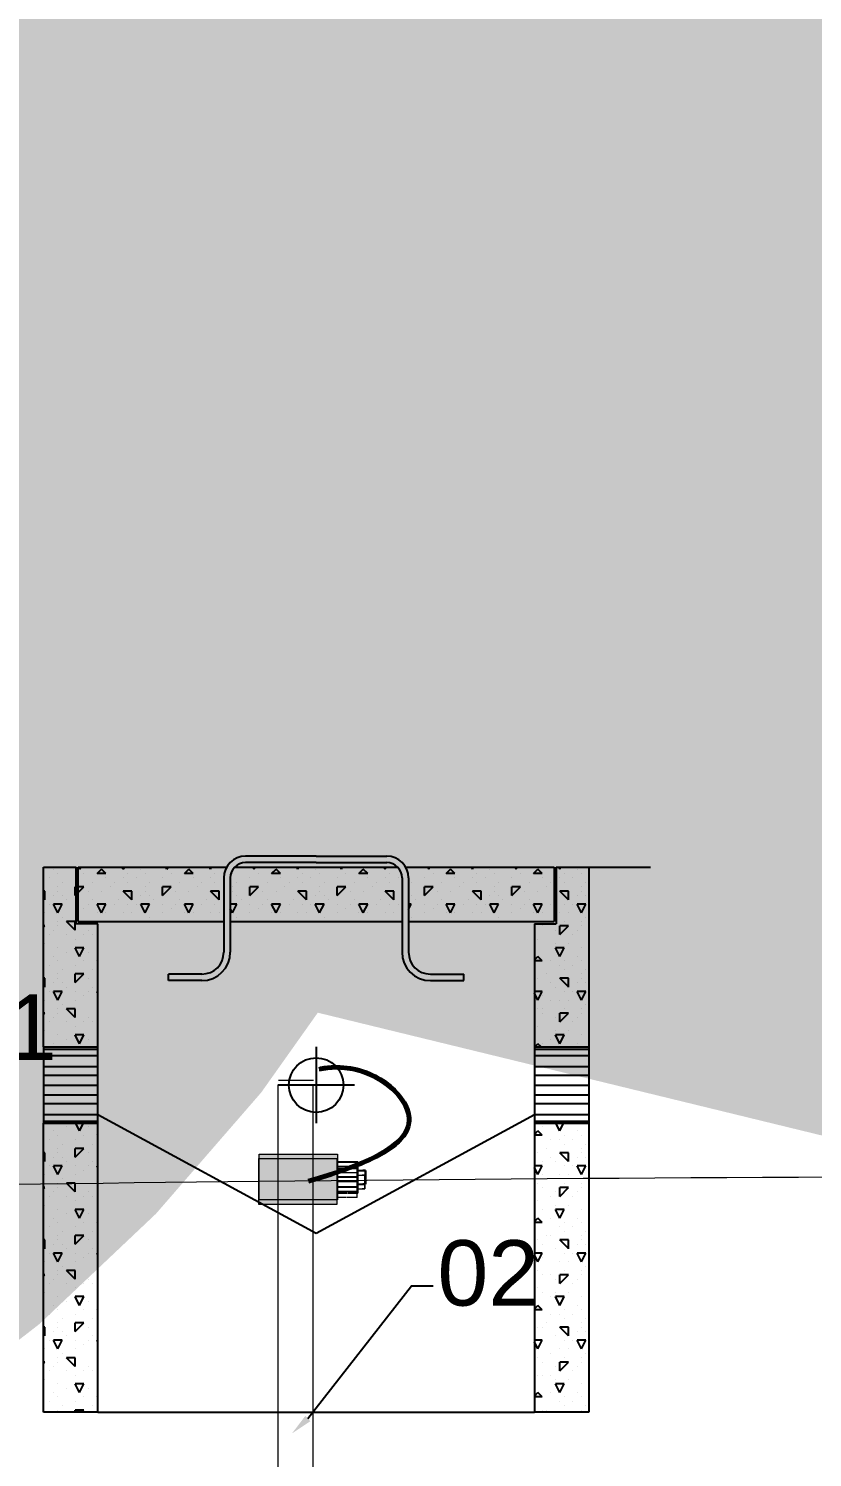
# Model space of a CAD drawing. Header units: inches. Extents: x -3 to 923, y -103 to 154.
# Drawn here: x 616.327 to 616.687, y 55.855 to 56.51 of the extents above; entities that cross this region are included whole.
import ezdxf

# ---------------------------------------------------------------- set-up
doc = ezdxf.new("R2010")
doc.units = ezdxf.units.IN
doc.header["$LTSCALE"] = 10
doc.header["$MEASUREMENT"] = 0
for name, color, linetype in [('Cotas', 1, 'Continuous'), ('DETALHES', 6, 'Continuous'), ('DIMENSIONAMENTO', 5, 'Continuous'), ('PARA-RAIOS', 240, 'Continuous'), ('T2', 4, 'Continuous')]:
    doc.layers.add(name, color=color, linetype=linetype)
doc.styles.add('Arial', font='arial.ttf')
doc.dimstyles.get("Standard").update_dxf_attribs({"dimtxt": 0.18, "dimasz": 0.18, "dimexe": 0.18, "dimexo": 0.0625, "dimgap": 0.09, "dimtad": 0, "dimtih": 1, "dimtoh": 1, "dimdec": 4, "dimzin": 0, "dimdsep": 46, "dimtxsty": 'Standard', "dimcen": 0.09, "dimadec": 0, "dimazin": 0, "dimtfac": 1, "dimtdec": 4, "dimtofl": 0, "dimtmove": 0, "dimatfit": 3, "dimfxl": 0, "dimtolj": 1, "dimtzin": 0, "dimarcsym": 0})

# ---------------------------------------------------------------- blocks, each defined once
blk = doc.blocks.new('DOT')
at = {"layer": 'T2', "color": 0, "linetype": 'ByBlock'}
blk.add_line((-0.5, 0), (-1, 0), dxfattribs=at)
at = {"layer": 'T2', "color": 0, "linetype": 'ByBlock', "const_width": 0.5}
blk.add_lwpolyline([(-0.25, 0, 1), (0.25, 0, 1)], format="xyb", close=True, dxfattribs=at)

msp = doc.modelspace()

# ---------------------------------------------------------------- hatches: boundary and pattern name
at = {"layer": 'DETALHES', "linetype": 'Continuous', "lineweight": 0}
for points in [[(616.43298, 55.99206), (616.46875, 55.99206), (616.46875, 55.97108), (616.43298, 55.97108)], [(616.43319, 55.99416), (616.46896, 55.99416), (616.46896, 55.97318), (616.43319, 55.97318)]]:
    msp.add_hatch(color=240, dxfattribs=at).paths.add_polyline_path(points)

# ---------------------------------------------------------------- linework, layer by layer
at = {"layer": 'Cotas', "color": 4, "linetype": 'Continuous'}
for p, q in [((616.45924, 56.13078), (616.42689, 56.13078)), ((616.45924, 56.12778), (616.42689, 56.12778)), ((616.45924, 56.13078), (616.49158, 56.13078)), ((616.45924, 56.12778), (616.49158, 56.12778)), ((616.33684, 56.12076), (616.33684, 56.12076)), ((616.33884, 56.12476), (616.33884, 56.12476)), ((616.34084, 56.12276), (616.34084, 56.12276)), ((616.34884, 56.12076), (616.34884, 56.12076)), ((616.35084, 56.12476), (616.35033, 56.12578)), ((616.35084, 56.12476), (616.35135, 56.12578)), ((616.35284, 56.12276), (616.35284, 56.12276)), ((616.35884, 56.12276), (616.36084, 56.12476)), ((616.36284, 56.12276), (616.35884, 56.12276)), ((616.36284, 56.12277), (616.36084, 56.12477)), ((616.36284, 56.12076), (616.36284, 56.12076)), ((616.37084, 56.12476), (616.37033, 56.12578)), ((616.37084, 56.12476), (616.37135, 56.12578)), ((616.37084, 56.12076), (616.37084, 56.12076)), ((616.37284, 56.12276), (616.37284, 56.12276)), ((616.37684, 56.12076), (616.37684, 56.12076)), ((616.37884, 56.12476), (616.37884, 56.12476)), ((616.38084, 56.12276), (616.38084, 56.12276)), ((616.38884, 56.12076), (616.38884, 56.12076)), ((616.39084, 56.12476), (616.39033, 56.12578)), ((616.39084, 56.12476), (616.39135, 56.12578)), ((616.39284, 56.12276), (616.39284, 56.12276)), ((616.39884, 56.12276), (616.40084, 56.12476)), ((616.40284, 56.12276), (616.39884, 56.12276)), ((616.40284, 56.12277), (616.40084, 56.12477)), ((616.40284, 56.12076), (616.40284, 56.12076)), ((616.41084, 56.12476), (616.41033, 56.12578)), ((616.41084, 56.12476), (616.41135, 56.12578)), ((616.41084, 56.12076), (616.41084, 56.12076)), ((616.41284, 56.12276), (616.41284, 56.12276)), ((616.41684, 56.12076), (616.41684, 56.12076)), ((616.41689, 56.12078), (616.41689, 56.08669)), ((616.41989, 56.12078), (616.41989, 56.08669)), ((616.42084, 56.12276), (616.42084, 56.12276)), ((616.42884, 56.12076), (616.42884, 56.12076)), ((616.43084, 56.12476), (616.43033, 56.12578)), ((616.43084, 56.12476), (616.43135, 56.12578)), ((616.43284, 56.12276), (616.43284, 56.12276)), ((616.43884, 56.12276), (616.44084, 56.12476)), ((616.44284, 56.12276), (616.43884, 56.12276)), ((616.44284, 56.12277), (616.44084, 56.12477)), ((616.44284, 56.12076), (616.44284, 56.12076)), ((616.45084, 56.12476), (616.45033, 56.12578)), ((616.45084, 56.12476), (616.45135, 56.12578)), ((616.45084, 56.12076), (616.45084, 56.12076)), ((616.45284, 56.12276), (616.45284, 56.12276)), ((616.45684, 56.12076), (616.45684, 56.12076)), ((616.45884, 56.12476), (616.45884, 56.12476)), ((616.46084, 56.12276), (616.46084, 56.12276)), ((616.46884, 56.12076), (616.46884, 56.12076)), ((616.47084, 56.12476), (616.47033, 56.12578)), ((616.47084, 56.12476), (616.47135, 56.12578)), ((616.47284, 56.12276), (616.47284, 56.12276)), ((616.47884, 56.12276), (616.48084, 56.12476)), ((616.48284, 56.12276), (616.47884, 56.12276)), ((616.48284, 56.12277), (616.48084, 56.12477)), ((616.48284, 56.12076), (616.48284, 56.12076)), ((616.49084, 56.12476), (616.49033, 56.12578)), ((616.49084, 56.12476), (616.49135, 56.12578)), ((616.49084, 56.12076), (616.49084, 56.12076)), ((616.49284, 56.12276), (616.49284, 56.12276)), ((616.49684, 56.12076), (616.49684, 56.12076)), ((616.49858, 56.12078), (616.49858, 56.08669)), ((616.50158, 56.12078), (616.50158, 56.08669)), ((616.50884, 56.12076), (616.50884, 56.12076)), ((616.51084, 56.12476), (616.51033, 56.12578)), ((616.51084, 56.12476), (616.51135, 56.12578)), ((616.51284, 56.12276), (616.51284, 56.12276)), ((616.51884, 56.12276), (616.52084, 56.12476)), ((616.52284, 56.12276), (616.51884, 56.12276)), ((616.52284, 56.12277), (616.52084, 56.12477)), ((616.52284, 56.12076), (616.52284, 56.12076)), ((616.53084, 56.12476), (616.53033, 56.12578)), ((616.53084, 56.12476), (616.53135, 56.12578)), ((616.53084, 56.12076), (616.53084, 56.12076)), ((616.53284, 56.12276), (616.53284, 56.12276)), ((616.53684, 56.12076), (616.53684, 56.12076)), ((616.53884, 56.12476), (616.53884, 56.12476)), ((616.54084, 56.12276), (616.54084, 56.12276)), ((616.54884, 56.12076), (616.54884, 56.12076)), ((616.55084, 56.12476), (616.55033, 56.12578)), ((616.55084, 56.12476), (616.55135, 56.12578)), ((616.55284, 56.12276), (616.55284, 56.12276)), ((616.55884, 56.12276), (616.56084, 56.12476)), ((616.56284, 56.12276), (616.55884, 56.12276)), ((616.56284, 56.12277), (616.56084, 56.12477)), ((616.56284, 56.12076), (616.56284, 56.12076)), ((616.57084, 56.12476), (616.57033, 56.12578)), ((616.57084, 56.12476), (616.57135, 56.12578)), ((616.57084, 56.12076), (616.57084, 56.12076)), ((616.57284, 56.12276), (616.57284, 56.12276)), ((616.57684, 56.12076), (616.57684, 56.12076)), ((616.57884, 56.12476), (616.57884, 56.12476)), ((616.58084, 56.12276), (616.58084, 56.12276)), ((616.33484, 56.11476), (616.33424, 56.11476)), ((616.33484, 56.11076), (616.33484, 56.11476)), ((616.34084, 56.11676), (616.34084, 56.11676)), ((616.34084, 56.11476), (616.34084, 56.11476)), ((616.34284, 56.11876), (616.34284, 56.11876)), ((616.34924, 56.11676), (616.34884, 56.11676)), ((616.34884, 56.11276), (616.34884, 56.11676)), ((616.35024, 56.11416), (616.35284, 56.11676)), ((616.35284, 56.11676), (616.35024, 56.11676)), ((616.35484, 56.11476), (616.35484, 56.11476)), ((616.35684, 56.11876), (616.35684, 56.11876)), ((616.36084, 56.11476), (616.36084, 56.11476)), ((616.36484, 56.11676), (616.36484, 56.11676)), ((616.36684, 56.11876), (616.36684, 56.11876)), ((616.37484, 56.11077), (616.37084, 56.11477)), ((616.37484, 56.11476), (616.37084, 56.11476)), ((616.37284, 56.11876), (616.37284, 56.11876)), ((616.37484, 56.11076), (616.37484, 56.11476)), ((616.38084, 56.11676), (616.38084, 56.11676)), ((616.38084, 56.11476), (616.38084, 56.11476)), ((616.38284, 56.11876), (616.38284, 56.11876)), ((616.38884, 56.11276), (616.39284, 56.11676)), ((616.39284, 56.11676), (616.38884, 56.11676)), ((616.38884, 56.11276), (616.38884, 56.11676)), ((616.39484, 56.11476), (616.39484, 56.11476)), ((616.39684, 56.11876), (616.39684, 56.11876)), ((616.40084, 56.11476), (616.40084, 56.11476)), ((616.40484, 56.11676), (616.40484, 56.11676)), ((616.40684, 56.11876), (616.40684, 56.11876)), ((616.41484, 56.11077), (616.41084, 56.11477)), ((616.41484, 56.11476), (616.41084, 56.11476)), ((616.41284, 56.11876), (616.41284, 56.11876)), ((616.41484, 56.11076), (616.41484, 56.11476)), ((616.42084, 56.11676), (616.42084, 56.11676)), ((616.42084, 56.11476), (616.42084, 56.11476)), ((616.42284, 56.11876), (616.42284, 56.11876)), ((616.42884, 56.11276), (616.43284, 56.11676)), ((616.43284, 56.11676), (616.42884, 56.11676)), ((616.42884, 56.11276), (616.42884, 56.11676)), ((616.43484, 56.11476), (616.43484, 56.11476)), ((616.43684, 56.11876), (616.43684, 56.11876)), ((616.44084, 56.11476), (616.44084, 56.11476)), ((616.44484, 56.11676), (616.44484, 56.11676)), ((616.44684, 56.11876), (616.44684, 56.11876)), ((616.45484, 56.11077), (616.45084, 56.11477)), ((616.45484, 56.11476), (616.45084, 56.11476)), ((616.45284, 56.11876), (616.45284, 56.11876)), ((616.45484, 56.11076), (616.45484, 56.11476)), ((616.46084, 56.11676), (616.46084, 56.11676)), ((616.46084, 56.11476), (616.46084, 56.11476)), ((616.46284, 56.11876), (616.46284, 56.11876)), ((616.46884, 56.11276), (616.47284, 56.11676)), ((616.47284, 56.11676), (616.46884, 56.11676)), ((616.46884, 56.11276), (616.46884, 56.11676)), ((616.47484, 56.11476), (616.47484, 56.11476)), ((616.47684, 56.11876), (616.47684, 56.11876)), ((616.48084, 56.11476), (616.48084, 56.11476)), ((616.48484, 56.11676), (616.48484, 56.11676)), ((616.48684, 56.11876), (616.48684, 56.11876)), ((616.49484, 56.11077), (616.49084, 56.11477)), ((616.49484, 56.11476), (616.49084, 56.11476)), ((616.49284, 56.11876), (616.49284, 56.11876)), ((616.49484, 56.11076), (616.49484, 56.11476)), ((616.50284, 56.11876), (616.50284, 56.11876)), ((616.50884, 56.11276), (616.51284, 56.11676)), ((616.51284, 56.11676), (616.50884, 56.11676)), ((616.50884, 56.11276), (616.50884, 56.11676)), ((616.51484, 56.11476), (616.51484, 56.11476)), ((616.51684, 56.11876), (616.51684, 56.11876)), ((616.52084, 56.11476), (616.52084, 56.11476)), ((616.52484, 56.11676), (616.52484, 56.11676)), ((616.52684, 56.11876), (616.52684, 56.11876)), ((616.53484, 56.11077), (616.53084, 56.11477)), ((616.53484, 56.11476), (616.53084, 56.11476)), ((616.53284, 56.11876), (616.53284, 56.11876)), ((616.53484, 56.11076), (616.53484, 56.11476)), ((616.54084, 56.11676), (616.54084, 56.11676)), ((616.54084, 56.11476), (616.54084, 56.11476)), ((616.54284, 56.11876), (616.54284, 56.11876)), ((616.54884, 56.11276), (616.55284, 56.11676)), ((616.55284, 56.11676), (616.54884, 56.11676)), ((616.54884, 56.11276), (616.54884, 56.11676)), ((616.55484, 56.11476), (616.55484, 56.11476)), ((616.55684, 56.11876), (616.55684, 56.11876)), ((616.56084, 56.11476), (616.56084, 56.11476)), ((616.56484, 56.11676), (616.56484, 56.11676)), ((616.56684, 56.11876), (616.56684, 56.11876)), ((616.57484, 56.11077), (616.57084, 56.11477)), ((616.57484, 56.11476), (616.57084, 56.11476)), ((616.57284, 56.11876), (616.57284, 56.11876)), ((616.57484, 56.11076), (616.57484, 56.11476)), ((616.58084, 56.11676), (616.58084, 56.11676)), ((616.58084, 56.11476), (616.58084, 56.11476)), ((616.58284, 56.11876), (616.58284, 56.11876)), ((616.33484, 56.11077), (616.33424, 56.11137)), ((616.33684, 56.10876), (616.33684, 56.10876)), ((616.33884, 56.11276), (616.33884, 56.11276)), ((616.34084, 56.10476), (616.33884, 56.10876)), ((616.34084, 56.10876), (616.33884, 56.10876)), ((616.34084, 56.10476), (616.34284, 56.10876)), ((616.34284, 56.10876), (616.34084, 56.10876)), ((616.34284, 56.11276), (616.34284, 56.11276)), ((616.34484, 56.11076), (616.34484, 56.11076)), ((616.34884, 56.11276), (616.34924, 56.11316)), ((616.34884, 56.10876), (616.34884, 56.10876)), ((616.35484, 56.10876), (616.35484, 56.10876)), ((616.35684, 56.11076), (616.35684, 56.11076)), ((616.36084, 56.10476), (616.35884, 56.10876)), ((616.36284, 56.10876), (616.35884, 56.10876)), ((616.36084, 56.10476), (616.36284, 56.10876)), ((616.36684, 56.10876), (616.36684, 56.10876)), ((616.36884, 56.11076), (616.36884, 56.11076)), ((616.37284, 56.10876), (616.37284, 56.10876)), ((616.37684, 56.10876), (616.37684, 56.10876)), ((616.37884, 56.11276), (616.37884, 56.11276)), ((616.38084, 56.10476), (616.37884, 56.10876)), ((616.38084, 56.10876), (616.37884, 56.10876)), ((616.38084, 56.10476), (616.38284, 56.10876)), ((616.38284, 56.10876), (616.38084, 56.10876)), ((616.38284, 56.11276), (616.38284, 56.11276)), ((616.38484, 56.11076), (616.38484, 56.11076)), ((616.38884, 56.10876), (616.38884, 56.10876)), ((616.39484, 56.10876), (616.39484, 56.10876)), ((616.39684, 56.11076), (616.39684, 56.11076)), ((616.40084, 56.10476), (616.39884, 56.10876)), ((616.40284, 56.10876), (616.39884, 56.10876)), ((616.40084, 56.10476), (616.40284, 56.10876)), ((616.40684, 56.10876), (616.40684, 56.10876)), ((616.40884, 56.11076), (616.40884, 56.11076)), ((616.41284, 56.10876), (616.41284, 56.10876)), ((616.41684, 56.10876), (616.41684, 56.10876)), ((616.42084, 56.10876), (616.41989, 56.10876)), ((616.42084, 56.10476), (616.42284, 56.10876)), ((616.42284, 56.10876), (616.42084, 56.10876)), ((616.42284, 56.11276), (616.42284, 56.11276)), ((616.42484, 56.11076), (616.42484, 56.11076)), ((616.42884, 56.10876), (616.42884, 56.10876)), ((616.43484, 56.10876), (616.43484, 56.10876)), ((616.43684, 56.11076), (616.43684, 56.11076)), ((616.44084, 56.10476), (616.43884, 56.10876)), ((616.44284, 56.10876), (616.43884, 56.10876)), ((616.44084, 56.10476), (616.44284, 56.10876)), ((616.44684, 56.10876), (616.44684, 56.10876)), ((616.44884, 56.11076), (616.44884, 56.11076)), ((616.45284, 56.10876), (616.45284, 56.10876)), ((616.45684, 56.10876), (616.45684, 56.10876)), ((616.45884, 56.11276), (616.45884, 56.11276)), ((616.46084, 56.10476), (616.45884, 56.10876)), ((616.46084, 56.10876), (616.45884, 56.10876)), ((616.46084, 56.10476), (616.46284, 56.10876)), ((616.46284, 56.10876), (616.46084, 56.10876)), ((616.46284, 56.11276), (616.46284, 56.11276)), ((616.46484, 56.11076), (616.46484, 56.11076)), ((616.46884, 56.10876), (616.46884, 56.10876)), ((616.47484, 56.10876), (616.47484, 56.10876)), ((616.47684, 56.11076), (616.47684, 56.11076)), ((616.48084, 56.10476), (616.47884, 56.10876)), ((616.48284, 56.10876), (616.47884, 56.10876)), ((616.48084, 56.10476), (616.48284, 56.10876)), ((616.48684, 56.10876), (616.48684, 56.10876)), ((616.48884, 56.11076), (616.48884, 56.11076)), ((616.49284, 56.10876), (616.49284, 56.10876)), ((616.49684, 56.10876), (616.49684, 56.10876)), ((616.50158, 56.10625), (616.50284, 56.10876)), ((616.50284, 56.10876), (616.50158, 56.10876)), ((616.50284, 56.11276), (616.50284, 56.11276)), ((616.50484, 56.11076), (616.50484, 56.11076)), ((616.50884, 56.10876), (616.50884, 56.10876)), ((616.51484, 56.10876), (616.51484, 56.10876)), ((616.51684, 56.11076), (616.51684, 56.11076)), ((616.52084, 56.10476), (616.51884, 56.10876)), ((616.52284, 56.10876), (616.51884, 56.10876)), ((616.52084, 56.10476), (616.52284, 56.10876)), ((616.52684, 56.10876), (616.52684, 56.10876)), ((616.52884, 56.11076), (616.52884, 56.11076)), ((616.53284, 56.10876), (616.53284, 56.10876)), ((616.53684, 56.10876), (616.53684, 56.10876)), ((616.53884, 56.11276), (616.53884, 56.11276)), ((616.54084, 56.10476), (616.53884, 56.10876)), ((616.54084, 56.10876), (616.53884, 56.10876)), ((616.54084, 56.10476), (616.54284, 56.10876)), ((616.54284, 56.10876), (616.54084, 56.10876)), ((616.54284, 56.11276), (616.54284, 56.11276)), ((616.54484, 56.11076), (616.54484, 56.11076)), ((616.54884, 56.10876), (616.54884, 56.10876)), ((616.55484, 56.10876), (616.55484, 56.10876)), ((616.55684, 56.11076), (616.55684, 56.11076)), ((616.56084, 56.10476), (616.55884, 56.10876)), ((616.56284, 56.10876), (616.55884, 56.10876)), ((616.56084, 56.10476), (616.56284, 56.10876)), ((616.56684, 56.10876), (616.56684, 56.10876)), ((616.57284, 56.10876), (616.57284, 56.10876)), ((616.57684, 56.10876), (616.57684, 56.10876)), ((616.57884, 56.11276), (616.57884, 56.11276)), ((616.58084, 56.10476), (616.57884, 56.10876)), ((616.58084, 56.10876), (616.57884, 56.10876)), ((616.58084, 56.10476), (616.58284, 56.10876)), ((616.58284, 56.10876), (616.58084, 56.10876)), ((616.58284, 56.11276), (616.58284, 56.11276)), ((616.33484, 56.10476), (616.33484, 56.10476)), ((616.34084, 56.10076), (616.34084, 56.10076)), ((616.34284, 56.10276), (616.34284, 56.10276)), ((616.34884, 56.09677), (616.34484, 56.10077)), ((616.34884, 56.10076), (616.34484, 56.10076)), ((616.34884, 56.10476), (616.34884, 56.10476)), ((616.34884, 56.09676), (616.34884, 56.10076)), ((616.35284, 56.10676), (616.35284, 56.10676)), ((616.35884, 56.10476), (616.35884, 56.10476)), ((616.36284, 56.10476), (616.36284, 56.10476)), ((616.37084, 56.10476), (616.37084, 56.10476)), ((616.37484, 56.10476), (616.37484, 56.10476)), ((616.38284, 56.10276), (616.38284, 56.10276)), ((616.38884, 56.10476), (616.38884, 56.10476)), ((616.39284, 56.10676), (616.39284, 56.10676)), ((616.39884, 56.10476), (616.39884, 56.10476)), ((616.40284, 56.10476), (616.40284, 56.10476)), ((616.41084, 56.10476), (616.41084, 56.10476)), ((616.41484, 56.10476), (616.41484, 56.10476)), ((616.42084, 56.10476), (616.41989, 56.10666)), ((616.42284, 56.10276), (616.42284, 56.10276)), ((616.42884, 56.10476), (616.42884, 56.10476)), ((616.43284, 56.10676), (616.43284, 56.10676)), ((616.43884, 56.10476), (616.43884, 56.10476)), ((616.44284, 56.10476), (616.44284, 56.10476)), ((616.45084, 56.10476), (616.45084, 56.10476)), ((616.45484, 56.10476), (616.45484, 56.10476)), ((616.46284, 56.10276), (616.46284, 56.10276)), ((616.46884, 56.10476), (616.46884, 56.10476)), ((616.47284, 56.10676), (616.47284, 56.10676)), ((616.47884, 56.10476), (616.47884, 56.10476)), ((616.48284, 56.10476), (616.48284, 56.10476)), ((616.49084, 56.10476), (616.49084, 56.10476)), ((616.49484, 56.10476), (616.49484, 56.10476)), ((616.50284, 56.10276), (616.50284, 56.10276)), ((616.50884, 56.10476), (616.50884, 56.10476)), ((616.51284, 56.10676), (616.51284, 56.10676)), ((616.51884, 56.10476), (616.51884, 56.10476)), ((616.52284, 56.10476), (616.52284, 56.10476)), ((616.53084, 56.10476), (616.53084, 56.10476)), ((616.53484, 56.10476), (616.53484, 56.10476)), ((616.54284, 56.10276), (616.54284, 56.10276)), ((616.54884, 56.10476), (616.54884, 56.10476)), ((616.55284, 56.10676), (616.55284, 56.10676)), ((616.55884, 56.10476), (616.55884, 56.10476)), ((616.56284, 56.10476), (616.56284, 56.10476)), ((616.57084, 56.10476), (616.57084, 56.10476)), ((616.57284, 56.10076), (616.57284, 56.10076)), ((616.57284, 56.10076), (616.57284, 56.10076)), ((616.57484, 56.10476), (616.57484, 56.10476)), ((616.58084, 56.10076), (616.58084, 56.10076)), ((616.58284, 56.10276), (616.58284, 56.10276)), ((616.33424, 56.09816), (616.33484, 56.09876)), ((616.33484, 56.09876), (616.33424, 56.09876)), ((616.33684, 56.09476), (616.33684, 56.09476)), ((616.33884, 56.09676), (616.33884, 56.09676)), ((616.34084, 56.09876), (616.34084, 56.09876)), ((616.34484, 56.09476), (616.34484, 56.09476)), ((616.35284, 56.09476), (616.35284, 56.09476)), ((616.35484, 56.09676), (616.35484, 56.09676)), ((616.35684, 56.09476), (616.35684, 56.09476)), ((616.35884, 56.09876), (616.35884, 56.09876)), ((616.56284, 56.09876), (616.56284, 56.09876)), ((616.56284, 56.09876), (616.56284, 56.09876)), ((616.56884, 56.09676), (616.56884, 56.09676)), ((616.57084, 56.09476), (616.57484, 56.09876)), ((616.57484, 56.09876), (616.57084, 56.09876)), ((616.57084, 56.09476), (616.57084, 56.09876)), ((616.57684, 56.09476), (616.57684, 56.09476)), ((616.57884, 56.09676), (616.57884, 56.09676)), ((616.58084, 56.09876), (616.58084, 56.09876)), ((616.33484, 56.09076), (616.33484, 56.09076)), ((616.34084, 56.08876), (616.34084, 56.08876)), ((616.34884, 56.09276), (616.34884, 56.09276)), ((616.35084, 56.08476), (616.34884, 56.08876)), ((616.35284, 56.08876), (616.34884, 56.08876)), ((616.35084, 56.08476), (616.35284, 56.08876)), ((616.35884, 56.08876), (616.35884, 56.08876)), ((616.56084, 56.09276), (616.56084, 56.09276)), ((616.56884, 56.09076), (616.56884, 56.09076)), ((616.57084, 56.08476), (616.56884, 56.08876)), ((616.57284, 56.08876), (616.56884, 56.08876)), ((616.57084, 56.08476), (616.57284, 56.08876)), ((616.57484, 56.09076), (616.57484, 56.09076)), ((616.58084, 56.08876), (616.58084, 56.08876)), ((616.33884, 56.08476), (616.33884, 56.08476)), ((616.34084, 56.08276), (616.34084, 56.08276)), ((616.34484, 56.08676), (616.34484, 56.08676)), ((616.35284, 56.08276), (616.35284, 56.08276)), ((616.35484, 56.08676), (616.35484, 56.08676)), ((616.35884, 56.08276), (616.35924, 56.08316)), ((616.35924, 56.08276), (616.35884, 56.08276)), ((616.55924, 56.08316), (616.56084, 56.08476)), ((616.56284, 56.08276), (616.55924, 56.08276)), ((616.56284, 56.08277), (616.56084, 56.08477)), ((616.56284, 56.08276), (616.56284, 56.08276)), ((616.56684, 56.08276), (616.56684, 56.08276)), ((616.57284, 56.08276), (616.57284, 56.08276)), ((616.57884, 56.08476), (616.57884, 56.08476)), ((616.58084, 56.08276), (616.58084, 56.08276)), ((616.33484, 56.07476), (616.33424, 56.07476)), ((616.33484, 56.07076), (616.33484, 56.07476)), ((616.33684, 56.08076), (616.33684, 56.08076)), ((616.34084, 56.07676), (616.34084, 56.07676)), ((616.34084, 56.07476), (616.34084, 56.07476)), ((616.34284, 56.07876), (616.34284, 56.07876)), ((616.34884, 56.08076), (616.34884, 56.08076)), ((616.34884, 56.07276), (616.35284, 56.07676)), ((616.35284, 56.07676), (616.34884, 56.07676)), ((616.34884, 56.07276), (616.34884, 56.07676)), ((616.35484, 56.07476), (616.35484, 56.07476)), ((616.35684, 56.07876), (616.35684, 56.07876)), ((616.40689, 56.07669), (616.39164, 56.07669)), ((616.39164, 56.07369), (616.39164, 56.07669)), ((616.51158, 56.07669), (616.52684, 56.07669)), ((616.52684, 56.07369), (616.52684, 56.07669)), ((616.56084, 56.07476), (616.56084, 56.07476)), ((616.56484, 56.07676), (616.56484, 56.07676)), ((616.57084, 56.08076), (616.57084, 56.08076)), ((616.57484, 56.07077), (616.57084, 56.07477)), ((616.57484, 56.07476), (616.57084, 56.07476)), ((616.57284, 56.07876), (616.57284, 56.07876)), ((616.57484, 56.07076), (616.57484, 56.07476)), ((616.57684, 56.08076), (616.57684, 56.08076)), ((616.58084, 56.07676), (616.58084, 56.07676)), ((616.58084, 56.07476), (616.58084, 56.07476)), ((616.58284, 56.07876), (616.58284, 56.07876)), ((616.33484, 56.07077), (616.33424, 56.07137)), ((616.33684, 56.06876), (616.33684, 56.06876)), ((616.33884, 56.07276), (616.33884, 56.07276)), ((616.34084, 56.06476), (616.33884, 56.06876)), ((616.34084, 56.06876), (616.33884, 56.06876)), ((616.34084, 56.06476), (616.34284, 56.06876)), ((616.34284, 56.06876), (616.34084, 56.06876)), ((616.34284, 56.07276), (616.34284, 56.07276)), ((616.34484, 56.07076), (616.34484, 56.07076)), ((616.34884, 56.06876), (616.34884, 56.06876)), ((616.35484, 56.06876), (616.35484, 56.06876)), ((616.35684, 56.07076), (616.35684, 56.07076)), ((616.35924, 56.06797), (616.35884, 56.06876)), ((616.35924, 56.06876), (616.35884, 56.06876)), ((616.40689, 56.07369), (616.39164, 56.07369)), ((616.51158, 56.07369), (616.52684, 56.07369)), ((616.56284, 56.06876), (616.55924, 56.06876)), ((616.56084, 56.06476), (616.55924, 56.06797)), ((616.56084, 56.06476), (616.56284, 56.06876)), ((616.56684, 56.07276), (616.56684, 56.07276)), ((616.56884, 56.07076), (616.56884, 56.07076)), ((616.57284, 56.06876), (616.57284, 56.06876)), ((616.57684, 56.06876), (616.57684, 56.06876)), ((616.57884, 56.07276), (616.57884, 56.07276)), ((616.58084, 56.06476), (616.57884, 56.06876)), ((616.58084, 56.06876), (616.57884, 56.06876)), ((616.58084, 56.06476), (616.58284, 56.06876)), ((616.58284, 56.06876), (616.58084, 56.06876)), ((616.58284, 56.07276), (616.58284, 56.07276)), ((616.33484, 56.06476), (616.33484, 56.06476)), ((616.34284, 56.06276), (616.34284, 56.06276)), ((616.34884, 56.06476), (616.34884, 56.06476)), ((616.35284, 56.06676), (616.35284, 56.06676)), ((616.35884, 56.06476), (616.35884, 56.06476)), ((616.56284, 56.06676), (616.56284, 56.06676)), ((616.56684, 56.06476), (616.56684, 56.06476)), ((616.57084, 56.06476), (616.57084, 56.06476)), ((616.57484, 56.06476), (616.57484, 56.06476)), ((616.58284, 56.06276), (616.58284, 56.06276)), ((616.33424, 56.05816), (616.33484, 56.05876)), ((616.33484, 56.05876), (616.33424, 56.05876)), ((616.33684, 56.05476), (616.33684, 56.05476)), ((616.33884, 56.05676), (616.33884, 56.05676)), ((616.34084, 56.06076), (616.34084, 56.06076)), ((616.34084, 56.05876), (616.34084, 56.05876)), ((616.34884, 56.05677), (616.34484, 56.06077)), ((616.34884, 56.06076), (616.34484, 56.06076)), ((616.34484, 56.05476), (616.34484, 56.05476)), ((616.34884, 56.05676), (616.34884, 56.06076)), ((616.35284, 56.05476), (616.35284, 56.05476)), ((616.35484, 56.05676), (616.35484, 56.05676)), ((616.35684, 56.05476), (616.35684, 56.05476)), ((616.35884, 56.05876), (616.35884, 56.05876)), ((616.56084, 56.06076), (616.56084, 56.06076)), ((616.56284, 56.06076), (616.56284, 56.06076)), ((616.56284, 56.05876), (616.56284, 56.05876)), ((616.56884, 56.05676), (616.56884, 56.05676)), ((616.57084, 56.05476), (616.57484, 56.05876)), ((616.57484, 56.05876), (616.57084, 56.05876)), ((616.57084, 56.05476), (616.57084, 56.05876)), ((616.57284, 56.06076), (616.57284, 56.06076)), ((616.57284, 56.06076), (616.57284, 56.06076)), ((616.57684, 56.05476), (616.57684, 56.05476)), ((616.57884, 56.05676), (616.57884, 56.05676)), ((616.58084, 56.06076), (616.58084, 56.06076)), ((616.58084, 56.05876), (616.58084, 56.05876)), ((616.33484, 56.05076), (616.33484, 56.05076)), ((616.34084, 56.04876), (616.34084, 56.04876)), ((616.34884, 56.05276), (616.34884, 56.05276)), ((616.35084, 56.04476), (616.34884, 56.04876)), ((616.35284, 56.04876), (616.34884, 56.04876)), ((616.35084, 56.04476), (616.35284, 56.04876)), ((616.35884, 56.04876), (616.35884, 56.04876)), ((616.56084, 56.05276), (616.56084, 56.05276)), ((616.56884, 56.05076), (616.56884, 56.05076)), ((616.57084, 56.04476), (616.56884, 56.04876)), ((616.57284, 56.04876), (616.56884, 56.04876)), ((616.57084, 56.04476), (616.57284, 56.04876)), ((616.57484, 56.05076), (616.57484, 56.05076)), ((616.58084, 56.04876), (616.58084, 56.04876)), ((616.33424, 56.04328), (616.33424, 56.00828)), ((616.33424, 56.04328), (616.35924, 56.04328)), ((616.33424, 56.04328), (616.35924, 56.04328)), ((616.33424, 56.04328), (616.35924, 56.04328)), ((616.33424, 56.04228), (616.35924, 56.04228)), ((616.33884, 56.04476), (616.33884, 56.04476)), ((616.34484, 56.04676), (616.34484, 56.04676)), ((616.35484, 56.04676), (616.35484, 56.04676)), ((616.35924, 56.00828), (616.35924, 56.04328)), ((616.45924, 56.04328), (616.45924, 56.00828)), ((616.55924, 56.04328), (616.58424, 56.04328)), ((616.55924, 56.04328), (616.58424, 56.04328)), ((616.55924, 56.04328), (616.55924, 56.00828)), ((616.55924, 56.04228), (616.58424, 56.04228)), ((616.55936, 56.04328), (616.56084, 56.04476)), ((616.56233, 56.04328), (616.56084, 56.04477)), ((616.56284, 56.04476), (616.56284, 56.04476)), ((616.56684, 56.04676), (616.56684, 56.04676)), ((616.57884, 56.04476), (616.57884, 56.04476)), ((616.58424, 56.04328), (616.58424, 56.00828)), ((616.33424, 56.03928), (616.35924, 56.03928)), ((616.55924, 56.03928), (616.58424, 56.03928)), ((616.33424, 56.03428), (616.35924, 56.03428)), ((616.33424, 56.03028), (616.35924, 56.03028)), ((616.55924, 56.03428), (616.58424, 56.03428)), ((616.55924, 56.03028), (616.58424, 56.03028)), ((616.33424, 56.02578), (616.35924, 56.02578)), ((616.33424, 56.02578), (616.35924, 56.02578)), ((616.47674, 56.02578), (616.44174, 56.02578)), ((616.55924, 56.02578), (616.58424, 56.02578)), ((616.33424, 56.02128), (616.35924, 56.02128)), ((616.33424, 56.01728), (616.35924, 56.01728)), ((616.55924, 56.02128), (616.58424, 56.02128)), ((616.55924, 56.01728), (616.58424, 56.01728)), ((616.33424, 56.01228), (616.35924, 56.01228)), ((616.33424, 56.00928), (616.35924, 56.00928)), ((616.45924, 55.9577), (616.35924, 56.01217)), ((616.55924, 56.01217), (616.45924, 55.9577)), ((616.55924, 56.01228), (616.58424, 56.01228)), ((616.55924, 56.00928), (616.58424, 56.00928)), ((616.33424, 56.00828), (616.35924, 56.00828)), ((616.33424, 56.00828), (616.35924, 56.00828)), ((616.33884, 56.00476), (616.33884, 56.00476)), ((616.34084, 56.00276), (616.34084, 56.00276)), ((616.34484, 56.00676), (616.34484, 56.00676)), ((616.35084, 56.00476), (616.34908, 56.00828)), ((616.35084, 56.00476), (616.3526, 56.00828)), ((616.35284, 56.00276), (616.35284, 56.00276)), ((616.35484, 56.00676), (616.35484, 56.00676)), ((616.35884, 56.00276), (616.35924, 56.00316)), ((616.35924, 56.00276), (616.35884, 56.00276)), ((616.55924, 56.00828), (616.58424, 56.00828)), ((616.55924, 56.00316), (616.56084, 56.00476)), ((616.56284, 56.00276), (616.55924, 56.00276)), ((616.56284, 56.00277), (616.56084, 56.00477)), ((616.56284, 56.00676), (616.56284, 56.00676)), ((616.57084, 56.00476), (616.56908, 56.00828)), ((616.57084, 56.00476), (616.5726, 56.00828)), ((616.57284, 56.00276), (616.57284, 56.00276)), ((616.57884, 56.00476), (616.57884, 56.00476)), ((616.58084, 56.00276), (616.58084, 56.00276)), ((616.33684, 56.00076), (616.33684, 56.00076)), ((616.34084, 55.99676), (616.34084, 55.99676)), ((616.34284, 55.99876), (616.34284, 55.99876)), ((616.34884, 56.00076), (616.34884, 56.00076)), ((616.34884, 55.99276), (616.35284, 55.99676)), ((616.35284, 55.99676), (616.34884, 55.99676)), ((616.34884, 55.99276), (616.34884, 55.99676)), ((616.35684, 55.99876), (616.35684, 55.99876)), ((616.56484, 55.99676), (616.56484, 55.99676)), ((616.56684, 56.00076), (616.56684, 56.00076)), ((616.57084, 56.00076), (616.57084, 56.00076)), ((616.57284, 55.99876), (616.57284, 55.99876)), ((616.57684, 56.00076), (616.57684, 56.00076)), ((616.58084, 55.99676), (616.58084, 55.99676)), ((616.58284, 55.99876), (616.58284, 55.99876)), ((616.33484, 55.99476), (616.33424, 55.99476)), ((616.33484, 55.99077), (616.33424, 55.99137)), ((616.33484, 55.99076), (616.33484, 55.99476)), ((616.33884, 55.99276), (616.33884, 55.99276)), ((616.34084, 55.99476), (616.34084, 55.99476)), ((616.34284, 55.99276), (616.34284, 55.99276)), ((616.34484, 55.99076), (616.34484, 55.99076)), ((616.35484, 55.99476), (616.35484, 55.99476)), ((616.35684, 55.99076), (616.35684, 55.99076)), ((616.56084, 55.99476), (616.56084, 55.99476)), ((616.56284, 55.99076), (616.56284, 55.99076)), ((616.56684, 55.99276), (616.56684, 55.99276)), ((616.56884, 55.99076), (616.56884, 55.99076)), ((616.57484, 55.99077), (616.57084, 55.99477)), ((616.57484, 55.99476), (616.57084, 55.99476)), ((616.57484, 55.99076), (616.57484, 55.99476)), ((616.57884, 55.99276), (616.57884, 55.99276)), ((616.58084, 55.99476), (616.58084, 55.99476)), ((616.58284, 55.99276), (616.58284, 55.99276)), ((616.33484, 55.98476), (616.33484, 55.98476)), ((616.33684, 55.98876), (616.33684, 55.98876)), ((616.34084, 55.98476), (616.33884, 55.98876)), ((616.34084, 55.98876), (616.33884, 55.98876)), ((616.34084, 55.98476), (616.34284, 55.98876)), ((616.34284, 55.98876), (616.34084, 55.98876)), ((616.34284, 55.98276), (616.34284, 55.98276)), ((616.34884, 55.98876), (616.34884, 55.98876)), ((616.34884, 55.98476), (616.34884, 55.98476)), ((616.35284, 55.98676), (616.35284, 55.98676)), ((616.35484, 55.98876), (616.35484, 55.98876)), ((616.35924, 55.98797), (616.35884, 55.98876)), ((616.35924, 55.98876), (616.35884, 55.98876)), ((616.35884, 55.98476), (616.35884, 55.98476)), ((616.56284, 55.98876), (616.55924, 55.98876)), ((616.56084, 55.98476), (616.55924, 55.98797)), ((616.56084, 55.98476), (616.56284, 55.98876)), ((616.56284, 55.98476), (616.56284, 55.98476)), ((616.57084, 55.98476), (616.57084, 55.98476)), ((616.57284, 55.98876), (616.57284, 55.98876)), ((616.57484, 55.98476), (616.57484, 55.98476)), ((616.57684, 55.98876), (616.57684, 55.98876)), ((616.58084, 55.98476), (616.57884, 55.98876)), ((616.58084, 55.98876), (616.57884, 55.98876)), ((616.58084, 55.98476), (616.58284, 55.98876)), ((616.58284, 55.98876), (616.58084, 55.98876)), ((616.58284, 55.98276), (616.58284, 55.98276)), ((616.33424, 55.97816), (616.33484, 55.97876)), ((616.33484, 55.97876), (616.33424, 55.97876)), ((616.33884, 55.97676), (616.33884, 55.97676)), ((616.34084, 55.98076), (616.34084, 55.98076)), ((616.34084, 55.97876), (616.34084, 55.97876)), ((616.34884, 55.97677), (616.34484, 55.98077)), ((616.34884, 55.98076), (616.34484, 55.98076)), ((616.34884, 55.97676), (616.34884, 55.98076)), ((616.35484, 55.97676), (616.35484, 55.97676)), ((616.35884, 55.97876), (616.35884, 55.97876)), ((616.56084, 55.98076), (616.56084, 55.98076)), ((616.56284, 55.97876), (616.56284, 55.97876)), ((616.56884, 55.97676), (616.56884, 55.97676)), ((616.57084, 55.97476), (616.57484, 55.97876)), ((616.57484, 55.97876), (616.57084, 55.97876)), ((616.57084, 55.97476), (616.57084, 55.97876)), ((616.57284, 55.98076), (616.57284, 55.98076)), ((616.57284, 55.98076), (616.57284, 55.98076)), ((616.57884, 55.97676), (616.57884, 55.97676)), ((616.58084, 55.98076), (616.58084, 55.98076)), ((616.58084, 55.97876), (616.58084, 55.97876)), ((616.33484, 55.97076), (616.33484, 55.97076)), ((616.33684, 55.97476), (616.33684, 55.97476)), ((616.34484, 55.97476), (616.34484, 55.97476)), ((616.34884, 55.97276), (616.34884, 55.97276)), ((616.35284, 55.97476), (616.35284, 55.97476)), ((616.35684, 55.97476), (616.35684, 55.97476)), ((616.56084, 55.97276), (616.56084, 55.97276)), ((616.56684, 55.97476), (616.56684, 55.97476)), ((616.56884, 55.97076), (616.56884, 55.97076)), ((616.57484, 55.97076), (616.57484, 55.97076)), ((616.57684, 55.97476), (616.57684, 55.97476)), ((616.33884, 55.96476), (616.33884, 55.96476)), ((616.34084, 55.96876), (616.34084, 55.96876)), ((616.34484, 55.96676), (616.34484, 55.96676)), ((616.35084, 55.96476), (616.34884, 55.96876)), ((616.35284, 55.96876), (616.34884, 55.96876)), ((616.35084, 55.96476), (616.35284, 55.96876)), ((616.35484, 55.96676), (616.35484, 55.96676)), ((616.35884, 55.96876), (616.35884, 55.96876)), ((616.35884, 55.96276), (616.35924, 55.96316)), ((616.55924, 55.96316), (616.56084, 55.96476)), ((616.56284, 55.96277), (616.56084, 55.96477)), ((616.56284, 55.96876), (616.56284, 55.96876)), ((616.56684, 55.96476), (616.56684, 55.96476)), ((616.57084, 55.96476), (616.56884, 55.96876)), ((616.57284, 55.96876), (616.56884, 55.96876)), ((616.57084, 55.96476), (616.57284, 55.96876)), ((616.57884, 55.96476), (616.57884, 55.96476)), ((616.58084, 55.96876), (616.58084, 55.96876)), ((616.33684, 55.96076), (616.33684, 55.96076)), ((616.34084, 55.96276), (616.34084, 55.96276)), ((616.34084, 55.95676), (616.34084, 55.95676)), ((616.34284, 55.95876), (616.34284, 55.95876)), ((616.34884, 55.96076), (616.34884, 55.96076)), ((616.34884, 55.95276), (616.35284, 55.95676)), ((616.35284, 55.95676), (616.34884, 55.95676)), ((616.34884, 55.95276), (616.34884, 55.95676)), ((616.35284, 55.96276), (616.35284, 55.96276)), ((616.35684, 55.95876), (616.35684, 55.95876)), ((616.35924, 55.96276), (616.35884, 55.96276)), ((616.56284, 55.96276), (616.55924, 55.96276)), ((616.56484, 55.95676), (616.56484, 55.95676)), ((616.56684, 55.95676), (616.56684, 55.95676)), ((616.57084, 55.96076), (616.57084, 55.96076)), ((616.57284, 55.96276), (616.57284, 55.96276)), ((616.57284, 55.95876), (616.57284, 55.95876)), ((616.57684, 55.96076), (616.57684, 55.96076)), ((616.58084, 55.96276), (616.58084, 55.96276)), ((616.58084, 55.95676), (616.58084, 55.95676)), ((616.58284, 55.95876), (616.58284, 55.95876)), ((616.33484, 55.95476), (616.33424, 55.95476)), ((616.33484, 55.95077), (616.33424, 55.95137)), ((616.33484, 55.95076), (616.33484, 55.95476)), ((616.33884, 55.95276), (616.33884, 55.95276)), ((616.34084, 55.95476), (616.34084, 55.95476)), ((616.34284, 55.95276), (616.34284, 55.95276)), ((616.34484, 55.95076), (616.34484, 55.95076)), ((616.35484, 55.95476), (616.35484, 55.95476)), ((616.35684, 55.95076), (616.35684, 55.95076)), ((616.56084, 55.95476), (616.56084, 55.95476)), ((616.56284, 55.95276), (616.56284, 55.95276)), ((616.56884, 55.95076), (616.56884, 55.95076)), ((616.57484, 55.95077), (616.57084, 55.95477)), ((616.57484, 55.95476), (616.57084, 55.95476)), ((616.57484, 55.95076), (616.57484, 55.95476)), ((616.57884, 55.95276), (616.57884, 55.95276)), ((616.58084, 55.95476), (616.58084, 55.95476)), ((616.58284, 55.95276), (616.58284, 55.95276)), ((616.33484, 55.94476), (616.33484, 55.94476)), ((616.33684, 55.94876), (616.33684, 55.94876)), ((616.34084, 55.94476), (616.33884, 55.94876)), ((616.34084, 55.94876), (616.33884, 55.94876)), ((616.34084, 55.94476), (616.34284, 55.94876)), ((616.34284, 55.94876), (616.34084, 55.94876)), ((616.34884, 55.94876), (616.34884, 55.94876)), ((616.34884, 55.94476), (616.34884, 55.94476)), ((616.35284, 55.94676), (616.35284, 55.94676)), ((616.35484, 55.94876), (616.35484, 55.94876)), ((616.35924, 55.94797), (616.35884, 55.94876)), ((616.35924, 55.94876), (616.35884, 55.94876)), ((616.35884, 55.94476), (616.35884, 55.94476)), ((616.56284, 55.94876), (616.55924, 55.94876)), ((616.56084, 55.94476), (616.55924, 55.94797)), ((616.56084, 55.94476), (616.56284, 55.94876)), ((616.56284, 55.94676), (616.56284, 55.94676)), ((616.57084, 55.94476), (616.57084, 55.94476)), ((616.57284, 55.94876), (616.57284, 55.94876)), ((616.57484, 55.94476), (616.57484, 55.94476)), ((616.57684, 55.94876), (616.57684, 55.94876)), ((616.58084, 55.94476), (616.57884, 55.94876)), ((616.58084, 55.94876), (616.57884, 55.94876)), ((616.58084, 55.94476), (616.58284, 55.94876)), ((616.58284, 55.94876), (616.58084, 55.94876)), ((616.33424, 55.93816), (616.33484, 55.93876)), ((616.33484, 55.93876), (616.33424, 55.93876)), ((616.33884, 55.93676), (616.33884, 55.93676)), ((616.34084, 55.94076), (616.34084, 55.94076)), ((616.34084, 55.93876), (616.34084, 55.93876)), ((616.34284, 55.94276), (616.34284, 55.94276)), ((616.34884, 55.93677), (616.34484, 55.94077)), ((616.34884, 55.94076), (616.34484, 55.94076)), ((616.34884, 55.93676), (616.34884, 55.94076)), ((616.35484, 55.93676), (616.35484, 55.93676)), ((616.35884, 55.93876), (616.35884, 55.93876)), ((616.56084, 55.94076), (616.56084, 55.94076)), ((616.56284, 55.93876), (616.56284, 55.93876)), ((616.56684, 55.93876), (616.56684, 55.93876)), ((616.56884, 55.93676), (616.56884, 55.93676)), ((616.57084, 55.93476), (616.57484, 55.93876)), ((616.57484, 55.93876), (616.57084, 55.93876)), ((616.57084, 55.93476), (616.57084, 55.93876)), ((616.57284, 55.94076), (616.57284, 55.94076)), ((616.57284, 55.94076), (616.57284, 55.94076)), ((616.57884, 55.93676), (616.57884, 55.93676)), ((616.58084, 55.94076), (616.58084, 55.94076)), ((616.58084, 55.93876), (616.58084, 55.93876)), ((616.58284, 55.94276), (616.58284, 55.94276)), ((616.33484, 55.93076), (616.33484, 55.93076)), ((616.33684, 55.93476), (616.33684, 55.93476)), ((616.34484, 55.93476), (616.34484, 55.93476)), ((616.34884, 55.93276), (616.34884, 55.93276)), ((616.35284, 55.93476), (616.35284, 55.93476)), ((616.35684, 55.93476), (616.35684, 55.93476)), ((616.56084, 55.93276), (616.56084, 55.93276)), ((616.56284, 55.93076), (616.56284, 55.93076)), ((616.56884, 55.93076), (616.56884, 55.93076)), ((616.57484, 55.93076), (616.57484, 55.93076)), ((616.57684, 55.93476), (616.57684, 55.93476)), ((616.33884, 55.92476), (616.33884, 55.92476)), ((616.34084, 55.92876), (616.34084, 55.92876)), ((616.34484, 55.92676), (616.34484, 55.92676)), ((616.35084, 55.92476), (616.34884, 55.92876)), ((616.35284, 55.92876), (616.34884, 55.92876)), ((616.35084, 55.92476), (616.35284, 55.92876)), ((616.35484, 55.92676), (616.35484, 55.92676)), ((616.35884, 55.92876), (616.35884, 55.92876)), ((616.55924, 55.92316), (616.56084, 55.92476)), ((616.56284, 55.92277), (616.56084, 55.92477)), ((616.56684, 55.92876), (616.56684, 55.92876)), ((616.57084, 55.92476), (616.56884, 55.92876)), ((616.57284, 55.92876), (616.56884, 55.92876)), ((616.57084, 55.92476), (616.57284, 55.92876)), ((616.57884, 55.92476), (616.57884, 55.92476)), ((616.58084, 55.92876), (616.58084, 55.92876)), ((616.33684, 55.92076), (616.33684, 55.92076)), ((616.34084, 55.92276), (616.34084, 55.92276)), ((616.34284, 55.91876), (616.34284, 55.91876)), ((616.34884, 55.92076), (616.34884, 55.92076)), ((616.35284, 55.92276), (616.35284, 55.92276)), ((616.35684, 55.91876), (616.35684, 55.91876)), ((616.35884, 55.92276), (616.35924, 55.92316)), ((616.35924, 55.92276), (616.35884, 55.92276)), ((616.56284, 55.92276), (616.55924, 55.92276)), ((616.56684, 55.92076), (616.56684, 55.92076)), ((616.57084, 55.92076), (616.57084, 55.92076)), ((616.57284, 55.92276), (616.57284, 55.92276)), ((616.57284, 55.91876), (616.57284, 55.91876)), ((616.57684, 55.92076), (616.57684, 55.92076)), ((616.58084, 55.92276), (616.58084, 55.92276)), ((616.58284, 55.91876), (616.58284, 55.91876)), ((616.33484, 55.91476), (616.33424, 55.91476)), ((616.33484, 55.91077), (616.33424, 55.91137)), ((616.33484, 55.91076), (616.33484, 55.91476)), ((616.33884, 55.91276), (616.33884, 55.91276)), ((616.34084, 55.91676), (616.34084, 55.91676)), ((616.34084, 55.91476), (616.34084, 55.91476)), ((616.34284, 55.91276), (616.34284, 55.91276)), ((616.34484, 55.91076), (616.34484, 55.91076)), ((616.34884, 55.91276), (616.35284, 55.91676)), ((616.35284, 55.91676), (616.34884, 55.91676)), ((616.34884, 55.91276), (616.34884, 55.91676)), ((616.35484, 55.91476), (616.35484, 55.91476)), ((616.35684, 55.91076), (616.35684, 55.91076)), ((616.56084, 55.91476), (616.56084, 55.91476)), ((616.56284, 55.91476), (616.56284, 55.91476)), ((616.56484, 55.91676), (616.56484, 55.91676)), ((616.56884, 55.91076), (616.56884, 55.91076)), ((616.57484, 55.91077), (616.57084, 55.91477)), ((616.57484, 55.91476), (616.57084, 55.91476)), ((616.57484, 55.91076), (616.57484, 55.91476)), ((616.57884, 55.91276), (616.57884, 55.91276)), ((616.58084, 55.91676), (616.58084, 55.91676)), ((616.58084, 55.91476), (616.58084, 55.91476)), ((616.58284, 55.91276), (616.58284, 55.91276)), ((616.33484, 55.90476), (616.33484, 55.90476)), ((616.33684, 55.90876), (616.33684, 55.90876)), ((616.34084, 55.90476), (616.33884, 55.90876)), ((616.34084, 55.90876), (616.33884, 55.90876)), ((616.34084, 55.90476), (616.34284, 55.90876)), ((616.34284, 55.90876), (616.34084, 55.90876)), ((616.34884, 55.90876), (616.34884, 55.90876)), ((616.34884, 55.90476), (616.34884, 55.90476)), ((616.35284, 55.90676), (616.35284, 55.90676)), ((616.35484, 55.90876), (616.35484, 55.90876)), ((616.35924, 55.90797), (616.35884, 55.90876)), ((616.35924, 55.90876), (616.35884, 55.90876)), ((616.35884, 55.90476), (616.35884, 55.90476)), ((616.56284, 55.90876), (616.55924, 55.90876)), ((616.56084, 55.90476), (616.55924, 55.90797)), ((616.56084, 55.90476), (616.56284, 55.90876)), ((616.56284, 55.90876), (616.56284, 55.90876)), ((616.57084, 55.90476), (616.57084, 55.90476)), ((616.57284, 55.90876), (616.57284, 55.90876)), ((616.57484, 55.90476), (616.57484, 55.90476)), ((616.57684, 55.90876), (616.57684, 55.90876)), ((616.58084, 55.90476), (616.57884, 55.90876)), ((616.58084, 55.90876), (616.57884, 55.90876)), ((616.58084, 55.90476), (616.58284, 55.90876)), ((616.58284, 55.90876), (616.58084, 55.90876)), ((616.33424, 55.89816), (616.33484, 55.89876)), ((616.33484, 55.89876), (616.33424, 55.89876)), ((616.34084, 55.90076), (616.34084, 55.90076)), ((616.34084, 55.89876), (616.34084, 55.89876)), ((616.34284, 55.90276), (616.34284, 55.90276)), ((616.34884, 55.89677), (616.34484, 55.90077)), ((616.34884, 55.90076), (616.34484, 55.90076)), ((616.34884, 55.89676), (616.34884, 55.90076)), ((616.35884, 55.89876), (616.35884, 55.89876)), ((616.56084, 55.90076), (616.56084, 55.90076)), ((616.56284, 55.89876), (616.56284, 55.89876)), ((616.56684, 55.90276), (616.56684, 55.90276)), ((616.57084, 55.89476), (616.57484, 55.89876)), ((616.57484, 55.89876), (616.57084, 55.89876)), ((616.57084, 55.89476), (616.57084, 55.89876)), ((616.57284, 55.90076), (616.57284, 55.90076)), ((616.57284, 55.90076), (616.57284, 55.90076)), ((616.58084, 55.90076), (616.58084, 55.90076)), ((616.58084, 55.89876), (616.58084, 55.89876)), ((616.58284, 55.90276), (616.58284, 55.90276)), ((616.33684, 55.89476), (616.33684, 55.89476)), ((616.33884, 55.89676), (616.33884, 55.89676)), ((616.34484, 55.89476), (616.34484, 55.89476)), ((616.34884, 55.89276), (616.34884, 55.89276)), ((616.35284, 55.89476), (616.35284, 55.89476)), ((616.35484, 55.89676), (616.35484, 55.89676)), ((616.35684, 55.89476), (616.35684, 55.89476)), ((616.56084, 55.89276), (616.56084, 55.89276)), ((616.56284, 55.89276), (616.56284, 55.89276)), ((616.56684, 55.89276), (616.56684, 55.89276)), ((616.56884, 55.89676), (616.56884, 55.89676)), ((616.57684, 55.89476), (616.57684, 55.89476)), ((616.57884, 55.89676), (616.57884, 55.89676)), ((616.33484, 55.89076), (616.33484, 55.89076)), ((616.33884, 55.88476), (616.33884, 55.88476)), ((616.34084, 55.88876), (616.34084, 55.88876)), ((616.34484, 55.88676), (616.34484, 55.88676)), ((616.35084, 55.88476), (616.34884, 55.88876)), ((616.35284, 55.88876), (616.34884, 55.88876)), ((616.35084, 55.88476), (616.35284, 55.88876)), ((616.35484, 55.88676), (616.35484, 55.88676)), ((616.35884, 55.88876), (616.35884, 55.88876)), ((616.55924, 55.88316), (616.56084, 55.88476)), ((616.56284, 55.88277), (616.56084, 55.88477)), ((616.56684, 55.88476), (616.56684, 55.88476)), ((616.56884, 55.89076), (616.56884, 55.89076)), ((616.57084, 55.88476), (616.56884, 55.88876)), ((616.57284, 55.88876), (616.56884, 55.88876)), ((616.57084, 55.88476), (616.57284, 55.88876)), ((616.57484, 55.89076), (616.57484, 55.89076)), ((616.57884, 55.88476), (616.57884, 55.88476)), ((616.58084, 55.88876), (616.58084, 55.88876)), ((616.33684, 55.88076), (616.33684, 55.88076)), ((616.34084, 55.88276), (616.34084, 55.88276)), ((616.34284, 55.87876), (616.34284, 55.87876)), ((616.34884, 55.88076), (616.34884, 55.88076)), ((616.35284, 55.88276), (616.35284, 55.88276)), ((616.35684, 55.87876), (616.35684, 55.87876)), ((616.35884, 55.88276), (616.35924, 55.88316)), ((616.35924, 55.88276), (616.35884, 55.88276)), ((616.56284, 55.88276), (616.55924, 55.88276)), ((616.57084, 55.88076), (616.57084, 55.88076)), ((616.57284, 55.88276), (616.57284, 55.88276)), ((616.57284, 55.87876), (616.57284, 55.87876)), ((616.57684, 55.88076), (616.57684, 55.88076)), ((616.58084, 55.88276), (616.58084, 55.88276)), ((616.58284, 55.87876), (616.58284, 55.87876)), ((616.34084, 55.87676), (616.34084, 55.87676)), ((616.35284, 55.87676), (616.34884, 55.87676)), ((616.34884, 55.87578), (616.34884, 55.87676)), ((616.35186, 55.87578), (616.35284, 55.87676)), ((616.35924, 55.87578), (616.55924, 55.87578)), ((616.56284, 55.87676), (616.56284, 55.87676)), ((616.56484, 55.87676), (616.56484, 55.87676)), ((616.58084, 55.87676), (616.58084, 55.87676))]:
    msp.add_line(p, q, dxfattribs=at)
at = {"layer": 'Cotas', "color": 6, "linetype": 'Continuous'}
for p, q in [((616.33424, 56.12578), (616.34924, 56.12578)), ((616.33424, 56.04328), (616.33424, 56.12578)), ((616.34924, 56.09978), (616.34924, 56.12578)), ((616.35024, 56.12578), (616.41823, 56.12578)), ((616.35024, 56.10078), (616.35024, 56.12578)), ((616.42199, 56.12578), (616.49648, 56.12578)), ((616.50024, 56.12578), (616.56824, 56.12578)), ((616.56824, 56.12578), (616.56824, 56.10078)), ((616.56924, 56.12578), (616.58424, 56.12578)), ((616.56924, 56.12578), (616.56924, 56.09978)), ((616.58424, 56.12578), (616.58424, 56.04328)), ((616.35024, 56.10078), (616.41689, 56.10078)), ((616.41989, 56.10078), (616.49858, 56.10078)), ((616.50158, 56.10078), (616.56824, 56.10078)), ((616.35924, 56.09978), (616.34924, 56.09978)), ((616.35924, 56.04328), (616.35924, 56.09978)), ((616.55924, 56.09978), (616.55924, 56.04328)), ((616.55924, 56.09978), (616.56924, 56.09978)), ((616.33424, 55.87578), (616.33424, 56.00828)), ((616.35924, 55.87578), (616.35924, 56.00828)), ((616.55924, 56.00828), (616.55924, 55.87578)), ((616.58424, 56.00828), (616.58424, 55.87578)), ((616.35924, 55.87578), (616.33424, 55.87578)), ((616.58424, 55.87578), (616.55924, 55.87578))]:
    msp.add_line(p, q, dxfattribs=at)
at = {"layer": 'Cotas', "linetype": 'Continuous'}
msp.add_lwpolyline([(616.45546, 55.8729), (616.50287, 55.93365), (616.51287, 55.93365)], dxfattribs=at)
at = {"layer": 'Cotas', "color": 4, "linetype": 'Continuous'}
msp.add_circle((616.45924, 56.02578), 0.0125, dxfattribs=at)
for centre, radius, start, end in [((616.42689, 56.12078), 0.01, 90, 180), ((616.42689, 56.12078), 0.007, 90, 180), ((616.49158, 56.12078), 0.01, 0, 90), ((616.49158, 56.12078), 0.007, 0, 90), ((616.40689, 56.08669), 0.013, 270, 0), ((616.40689, 56.08669), 0.01, 270, 0), ((616.51158, 56.08669), 0.013, 180, 270), ((616.51158, 56.08669), 0.01, 180, 270)]:
    msp.add_arc(centre, radius, start, end, dxfattribs=at)
at = {"layer": 'Cotas', "linetype": 'Continuous'}
msp.add_solid([(616.4566, 55.87168), (616.44817, 55.86605), (616.45432, 55.87411)], dxfattribs=at)
at = {"layer": 'DETALHES', "color": 240, "linetype": 'Continuous', "lineweight": 0}
for p, q in [((616.44174, 56.02578), (616.44174, 55.6847)), ((616.45774, 56.02578), (616.44174, 56.02578)), ((616.45795, 56.02788), (616.44195, 56.02788)), ((616.45774, 56.02578), (616.45774, 55.68469)), ((616.46875, 55.98564), (616.47801, 55.98564)), ((616.46879, 55.98853), (616.47249, 55.98853)), ((616.47102, 55.98853), (616.47805, 55.98853)), ((616.47249, 55.98853), (616.47311, 55.98853)), ((616.47802, 55.9845), (616.47813, 55.9845)), ((616.47805, 55.97419), (616.47805, 55.98853)), ((616.47813, 55.9845), (616.4816, 55.9845)), ((616.4816, 55.9845), (616.48036, 55.9845)), ((616.4816, 55.9845), (616.4816, 55.9782)), ((616.4816, 55.9782), (616.4816, 55.9845)), ((616.46875, 55.98157), (616.47801, 55.98157)), ((616.46875, 55.9771), (616.47801, 55.9771)), ((616.47802, 55.9782), (616.47813, 55.9782)), ((616.47813, 55.9782), (616.4816, 55.9782)), ((616.4816, 55.9782), (616.48036, 55.9782)), ((616.47311, 55.97419), (616.46879, 55.97419)), ((616.47805, 55.97419), (616.47342, 55.97419))]:
    msp.add_line(p, q, dxfattribs=at)
for points in [[(616.43298, 55.99206), (616.46875, 55.99206), (616.46875, 55.97108), (616.43298, 55.97108)], [(616.43319, 55.99416), (616.46896, 55.99416), (616.46896, 55.97318), (616.43319, 55.97318)]]:
    msp.add_lwpolyline(points, close=True, dxfattribs=at)
msp.add_spline([(617.47758, 55.98157), (616.43298, 55.98157), (615.53333, 55.98157), (615.5186, 55.98157), (615.49996, 55.98157), (615.50928, 56.01915), (615.51854, 56.34631), (615.51854, 56.3513), (615.49859, 56.3513), (615.35166, 56.34152)], degree=3, dxfattribs=at)
msp.add_open_spline([(616.46076, 56.0323), (616.4817, 56.03699), (616.52077, 56.00586), (616.48053, 55.98975), (616.45546, 55.98246)], degree=3, knots=[0, 0, 0, 0, 11.446328, 23.240573, 23.240573, 23.240573, 23.240573], dxfattribs=at)
at = {"layer": 'DETALHES', "color": 240, "linetype": 'Continuous'}
for points, knots in [([(616.46065, 56.03279), (616.46285, 56.03328), (616.46504, 56.03355), (616.47148, 56.0338), (616.47562, 56.0332), (616.48709, 56.02975), (616.49348, 56.02524), (616.49944, 56.01755), (616.5008, 56.01474), (616.5017, 56.00949), (616.50132, 56.00708), (616.4991, 56.00262), (616.49729, 56.00056), (616.48974, 55.99438), (616.48186, 55.99073), (616.46724, 55.98549), (616.46155, 55.98371), (616.45559, 55.98198)], [0, 0, 0, 0, 1.18785, 1.18785, 3.563551, 3.563551, 8.314953, 8.314953, 10.820252, 10.820252, 13.11905, 13.11905, 15.417848, 15.417848, 20.443188, 20.443188, 23.240573, 23.240573, 23.240573, 23.240573]), ([(616.46054, 56.03327), (616.46276, 56.03377), (616.46496, 56.03405), (616.47146, 56.03431), (616.47563, 56.03371), (616.48665, 56.03042), (616.49272, 56.02639), (616.49958, 56.01851), (616.50141, 56.01497), (616.50216, 56.00905), (616.5017, 56.00667), (616.49947, 56.0023), (616.49772, 56.0003), (616.49114, 55.99481), (616.48492, 55.99165), (616.471, 55.98616), (616.46359, 55.98378), (616.45573, 55.9815)], [0, 0, 0, 0, 1.181198, 1.181198, 3.543593, 3.543593, 7.929615, 7.929615, 10.99049, 10.99049, 13.165401, 13.165401, 15.340312, 15.340312, 19.551778, 19.551778, 23.240573, 23.240573, 23.240573, 23.240573]), ([(616.46043, 56.03376), (616.46267, 56.03426), (616.46489, 56.03455), (616.47143, 56.03481), (616.47564, 56.03422), (616.4873, 56.03077), (616.49382, 56.02627), (616.50006, 56.01845), (616.50155, 56.01559), (616.50264, 56.0104), (616.5025, 56.00808), (616.501, 56.00378), (616.49966, 56.00181), (616.49613, 55.99816), (616.49392, 55.99647), (616.48609, 55.99159), (616.4793, 55.9887), (616.46667, 55.98426), (616.46138, 55.98262), (616.45587, 55.98102)], [0, 0, 0, 0, 1.174186, 1.174186, 3.522558, 3.522558, 8.219302, 8.219302, 10.662678, 10.662678, 12.642216, 12.642216, 14.621755, 14.621755, 16.601294, 16.601294, 20.659049, 20.659049, 23.240573, 23.240573, 23.240573, 23.240573])]:
    msp.add_open_spline(points, degree=3, knots=knots, dxfattribs=at)
at = {"layer": 'PARA-RAIOS', "color": 6}
msp.add_line((616.57743, 56.12578), (616.61243, 56.12578), dxfattribs=at)
at = {"layer": 'PARA-RAIOS'}
for p, q in [((616.469, 55.99063), (616.47271, 55.99063)), ((616.47123, 55.99063), (616.47827, 55.99063)), ((616.47271, 55.99063), (616.47332, 55.99063)), ((616.47827, 55.97628), (616.47827, 55.99063)), ((616.46896, 55.98773), (616.47823, 55.98773)), ((616.46896, 55.98367), (616.47823, 55.98367)), ((616.47823, 55.98659), (616.47834, 55.98659)), ((616.47834, 55.98659), (616.48181, 55.98659)), ((616.48181, 55.98659), (616.48058, 55.98659)), ((616.48181, 55.98659), (616.48181, 55.98029)), ((616.48181, 55.98029), (616.48181, 55.98659)), ((616.46896, 55.97919), (616.47823, 55.97919)), ((616.47332, 55.97628), (616.469, 55.97628)), ((616.47827, 55.97628), (616.47363, 55.97628)), ((616.47823, 55.98029), (616.47834, 55.98029)), ((616.47834, 55.98029), (616.48181, 55.98029)), ((616.48181, 55.98029), (616.48058, 55.98029))]:
    msp.add_line(p, q, dxfattribs=at)

# ---------------------------------------------------------------- texts
at = {"layer": 'Cotas', "color": 7, "linetype": 'Continuous', "style": 'Arial'}
for s, p in [('01', (616.29373, 56.03734)), ('02', (616.51481, 55.92465))]:
    msp.add_text(s, height=0.03, dxfattribs=at).set_placement(p)

# ---------------------------------------------------------------- leaders
at = {"layer": 'DIMENSIONAMENTO', "linetype": 'Continuous'}
msp.add_leader([(615.84407, 56.48542), (615.93937, 56.53906)], dimstyle='Standard', override={"dimtxt": 1.8, "dimasz": 1.5, "dimexe": 1.25, "dimexo": 0.625, "dimgap": 0.625, "dimtad": 1, "dimtih": 0, "dimtoh": 0, "dimdec": 1, "dimlfac": 10, "dimzin": 8, "dimcen": 2.5, "dimclrt": 7, "dimtofl": 1, "dimldrblk": 'Dot'}, dxfattribs=at)
at = {"layer": 'PARA-RAIOS', "color": 5}
for points in [[(615.37133, 56.37251), (615.51434, 56.41621)], [(615.42264, 56.2571), (615.54147, 56.27493)], [(615.32592, 56.33545), (615.54588, 56.31866)]]:
    msp.add_leader(points, dimstyle='Standard', override={"dimtxt": 1.7, "dimasz": 1.7, "dimexe": 1, "dimexo": 1, "dimgap": 0, "dimtad": 1, "dimtih": 0, "dimtoh": 0, "dimdec": 0, "dimzin": 8, "dimcen": 1, "dimclrd": 5, "dimclre": 5, "dimclrt": 7, "dimtdec": 0, "dimtofl": 1, "dimatfit": 3}, dxfattribs=at)

doc.saveas('drawing.dxf')
